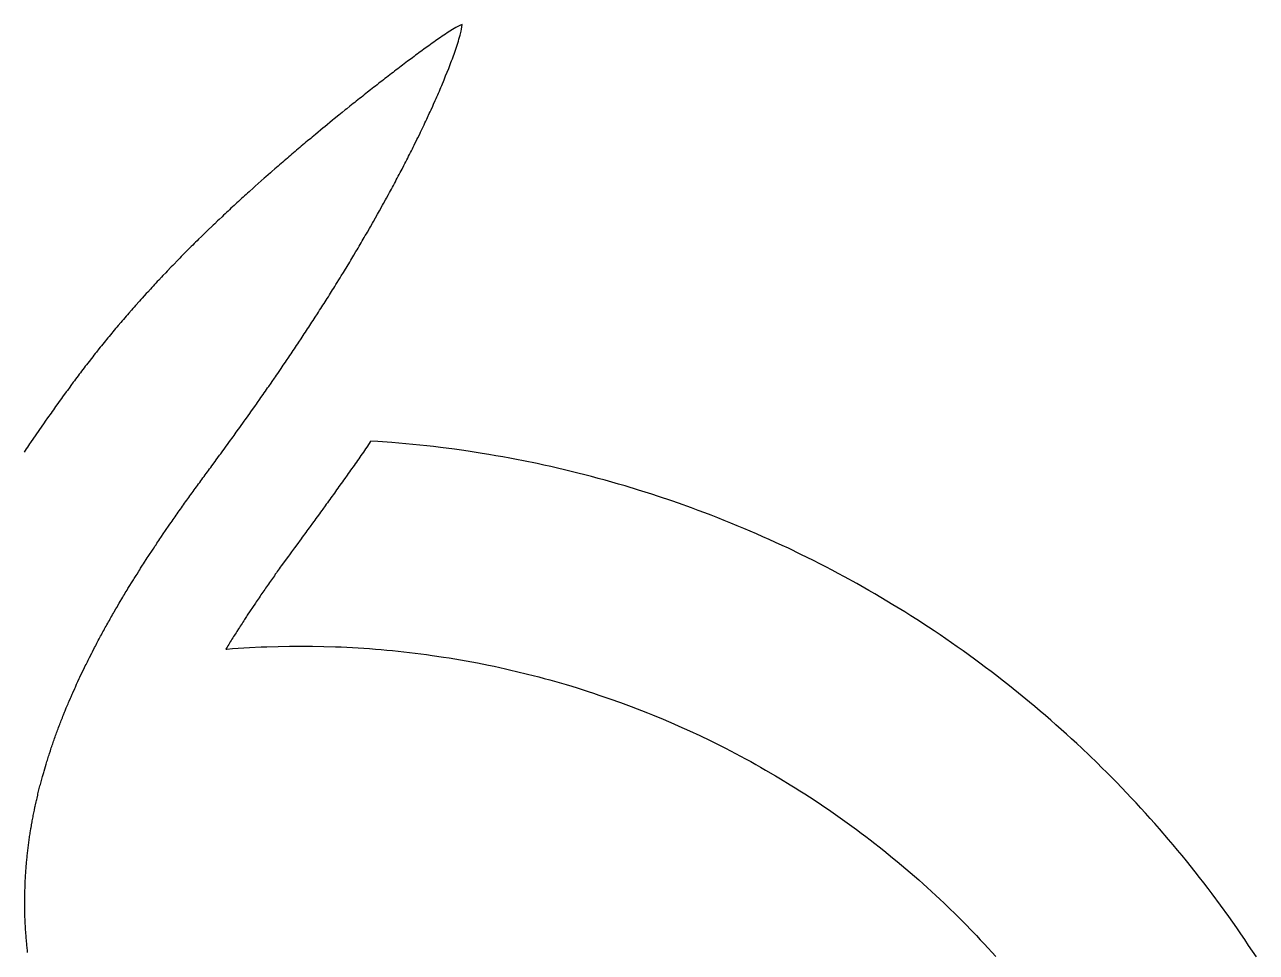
# Model space of a CAD drawing. Header units: metres. Extents: x 7.4 to 27.6, y 14.8 to 42.2.
# Drawn here: x 15.06 to 25.95, y 34.04 to 42.24 of the extents above; entities that cross this region are included whole.
import ezdxf

# ---------------------------------------------------------------- set-up
doc = ezdxf.new("R2010")
doc.units = ezdxf.units.M

msp = doc.modelspace()

# ---------------------------------------------------------------- linework, layer by layer
for p, q in [((18.7771, 42.16), (18.7617, 42.15)), ((18.792, 42.1699), (18.7771, 42.16)), ((18.8382, 42.1998), (18.792, 42.1699)), ((18.87, 42.2186), (18.8382, 42.1998)), ((18.8864, 42.2276), (18.87, 42.2186)), ((18.9038, 42.236), (18.8864, 42.2276)), ((18.9232, 42.243), (18.9038, 42.236)), ((18.9063, 42.1491), (18.9153, 42.1848)), ((18.9153, 42.1848), (18.9192, 42.2032)), ((18.9192, 42.2032), (18.9227, 42.2221)), ((18.9227, 42.2221), (18.9232, 42.243)), ((18.614, 42.0462), (18.5852, 42.0253)), ((18.6289, 42.0566), (18.614, 42.0462)), ((18.6434, 42.0675), (18.6289, 42.0566)), ((18.6583, 42.078), (18.6434, 42.0675)), ((18.6727, 42.0884), (18.6583, 42.078)), ((18.6876, 42.0988), (18.6727, 42.0884)), ((18.702, 42.1088), (18.6876, 42.0988)), ((18.7318, 42.1297), (18.702, 42.1088)), ((18.7468, 42.1396), (18.7318, 42.1297)), ((18.7617, 42.15), (18.7468, 42.1396)), ((18.874, 42.0437), (18.8795, 42.0611)), ((18.8795, 42.0611), (18.8854, 42.0785)), ((18.8854, 42.0785), (18.8909, 42.0959)), ((18.8909, 42.0959), (18.8959, 42.1138)), ((18.8959, 42.1138), (18.9013, 42.1312)), ((18.9013, 42.1312), (18.9063, 42.1491)), ((18.4843, 41.9507), (18.4555, 41.9289)), ((18.4987, 41.9612), (18.4843, 41.9507)), ((18.5131, 41.9721), (18.4987, 41.9612)), ((18.5275, 41.9825), (18.5131, 41.9721)), ((18.542, 41.9935), (18.5275, 41.9825)), ((18.5708, 42.0143), (18.542, 41.9935)), ((18.5852, 42.0253), (18.5708, 42.0143)), ((18.8313, 41.9239), (18.8377, 41.9408)), ((18.8377, 41.9408), (18.8442, 41.9582)), ((18.8442, 41.9582), (18.8561, 41.992)), ((18.8561, 41.992), (18.868, 42.0268)), ((18.868, 42.0268), (18.874, 42.0437)), ((18.3272, 41.8314), (18.3133, 41.8205)), ((18.3416, 41.8424), (18.3272, 41.8314)), ((18.3556, 41.8533), (18.3416, 41.8424)), ((18.3844, 41.8752), (18.3556, 41.8533)), ((18.3983, 41.8856), (18.3844, 41.8752)), ((18.4416, 41.9184), (18.3983, 41.8856)), ((18.4555, 41.9289), (18.4416, 41.9184)), ((18.7925, 41.8225), (18.8054, 41.8563)), ((18.8054, 41.8563), (18.8124, 41.8732)), ((18.8124, 41.8732), (18.8253, 41.907)), ((18.8253, 41.907), (18.8313, 41.9239)), ((18.1856, 41.7221), (18.1716, 41.7106)), ((18.2, 41.733), (18.1856, 41.7221)), ((18.2139, 41.7439), (18.2, 41.733)), ((18.2283, 41.7549), (18.2139, 41.7439)), ((18.2422, 41.7658), (18.2283, 41.7549)), ((18.2566, 41.7767), (18.2422, 41.7658)), ((18.2706, 41.7877), (18.2566, 41.7767)), ((18.285, 41.7986), (18.2706, 41.7877)), ((18.2989, 41.8096), (18.285, 41.7986)), ((18.3133, 41.8205), (18.2989, 41.8096)), ((18.7443, 41.7047), (18.7651, 41.7554)), ((18.7651, 41.7554), (18.7721, 41.7718)), ((18.7721, 41.7718), (18.7786, 41.7887)), ((18.7786, 41.7887), (18.7925, 41.8225)), ((18.0449, 41.6112), (18.031, 41.5998)), ((18.0588, 41.6222), (18.0449, 41.6112)), ((18.0732, 41.6331), (18.0588, 41.6222)), ((18.0871, 41.6445), (18.0732, 41.6331)), ((18.115, 41.6664), (18.0871, 41.6445)), ((18.1294, 41.6778), (18.115, 41.6664)), ((18.1433, 41.6888), (18.1294, 41.6778)), ((18.1577, 41.6997), (18.1433, 41.6888)), ((18.1716, 41.7106), (18.1577, 41.6997)), ((18.701, 41.6048), (18.7085, 41.6217)), ((18.7085, 41.6217), (18.7154, 41.6381)), ((18.7154, 41.6381), (18.7229, 41.655)), ((18.7229, 41.655), (18.7299, 41.6714)), ((18.7299, 41.6714), (18.7373, 41.6883)), ((18.7373, 41.6883), (18.7443, 41.7047)), ((17.9326, 41.5218), (17.9047, 41.4989)), ((17.9465, 41.5327), (17.9326, 41.5218)), ((17.9609, 41.5441), (17.9465, 41.5327)), ((17.9748, 41.5551), (17.9609, 41.5441)), ((17.9887, 41.5665), (17.9748, 41.5551)), ((18.0026, 41.5774), (17.9887, 41.5665)), ((18.0166, 41.5889), (18.0026, 41.5774)), ((18.031, 41.5998), (18.0166, 41.5889)), ((18.6493, 41.4889), (18.6642, 41.5218)), ((18.6642, 41.5218), (18.6717, 41.5387)), ((18.6717, 41.5387), (18.6866, 41.5715)), ((18.6866, 41.5715), (18.6941, 41.5884)), ((18.6941, 41.5884), (18.701, 41.6048)), ((17.779, 41.3975), (17.7094, 41.3403)), ((17.7929, 41.4084), (17.779, 41.3975)), ((17.8346, 41.4427), (17.7929, 41.4084)), ((17.849, 41.4541), (17.8346, 41.4427)), ((17.863, 41.4651), (17.849, 41.4541)), ((17.8908, 41.488), (17.863, 41.4651)), ((17.9047, 41.4989), (17.8908, 41.488)), ((18.6036, 41.39), (18.6111, 41.4064)), ((18.6111, 41.4064), (18.619, 41.4228)), ((18.619, 41.4228), (18.6339, 41.4556)), ((18.6339, 41.4556), (18.6419, 41.472)), ((18.6419, 41.472), (18.6493, 41.4889)), ((17.6959, 41.3289), (17.6264, 41.2717)), ((17.7094, 41.3403), (17.6959, 41.3289)), ((18.5489, 41.2747), (18.5564, 41.2911)), ((18.5564, 41.2911), (18.5882, 41.3567)), ((18.5882, 41.3567), (18.5956, 41.3731)), ((18.5956, 41.3731), (18.6036, 41.39)), ((17.516, 41.1793), (17.5021, 41.1673)), ((17.5299, 41.1907), (17.516, 41.1793)), ((17.5433, 41.2021), (17.5299, 41.1907)), ((17.5573, 41.2141), (17.5433, 41.2021)), ((17.5851, 41.2369), (17.5573, 41.2141)), ((17.5985, 41.2484), (17.5851, 41.2369)), ((17.6124, 41.2598), (17.5985, 41.2484)), ((17.6264, 41.2717), (17.6124, 41.2598)), ((18.4923, 41.1604), (18.5007, 41.1768)), ((18.5007, 41.1768), (18.5246, 41.226)), ((18.5246, 41.226), (18.533, 41.2419)), ((18.533, 41.2419), (18.5489, 41.2747)), ((17.3922, 41.0739), (17.3788, 41.0625)), ((17.4062, 41.0858), (17.3922, 41.0739)), ((17.4196, 41.0977), (17.4062, 41.0858)), ((17.4335, 41.1092), (17.4196, 41.0977)), ((17.4474, 41.1211), (17.4335, 41.1092)), ((17.4608, 41.1325), (17.4474, 41.1211)), ((17.4747, 41.144), (17.4608, 41.1325)), ((17.4887, 41.1559), (17.4747, 41.144)), ((17.5021, 41.1673), (17.4887, 41.1559)), ((18.4435, 41.063), (18.4515, 41.0794)), ((18.4515, 41.0794), (18.4599, 41.0953)), ((18.4599, 41.0953), (18.4679, 41.1117)), ((18.4679, 41.1117), (18.4763, 41.1281)), ((18.4763, 41.1281), (18.4843, 41.144)), ((18.4843, 41.144), (18.4923, 41.1604)), ((17.2695, 40.968), (17.2426, 40.9442)), ((17.2834, 40.9799), (17.2695, 40.968)), ((17.2968, 40.9919), (17.2834, 40.9799)), ((17.3102, 41.0033), (17.2968, 40.9919)), ((17.3241, 41.0152), (17.3102, 41.0033)), ((17.3376, 41.0272), (17.3241, 41.0152)), ((17.3515, 41.0391), (17.3376, 41.0272)), ((17.3649, 41.0505), (17.3515, 41.0391)), ((17.3788, 41.0625), (17.3649, 41.0505)), ((18.3764, 40.9337), (18.3933, 40.9655)), ((18.3933, 40.9655), (18.4102, 40.9983)), ((18.4102, 40.9983), (18.4182, 41.0142)), ((18.4182, 41.0142), (18.4266, 41.0306)), ((18.4266, 41.0306), (18.4351, 41.0466)), ((18.4351, 41.0466), (18.4435, 41.063)), ((17.1745, 40.8845), (17.094, 40.8129)), ((17.1884, 40.8964), (17.1745, 40.8845)), ((17.2287, 40.9322), (17.1884, 40.8964)), ((17.2426, 40.9442), (17.2287, 40.9322)), ((18.3252, 40.8368), (18.3337, 40.8532)), ((18.3337, 40.8532), (18.3421, 40.8691)), ((18.3421, 40.8691), (18.3511, 40.885)), ((18.3511, 40.885), (18.3595, 40.9014)), ((18.3595, 40.9014), (18.368, 40.9173)), ((18.368, 40.9173), (18.3764, 40.9337)), ((17.0135, 40.7404), (17, 40.7279)), ((17.0269, 40.7523), (17.0135, 40.7404)), ((17.0403, 40.7647), (17.0269, 40.7523)), ((17.0806, 40.8005), (17.0403, 40.7647)), ((17.094, 40.8129), (17.0806, 40.8005)), ((18.2556, 40.709), (18.2735, 40.7409)), ((18.2735, 40.7409), (18.282, 40.7568)), ((18.282, 40.7568), (18.2909, 40.7727)), ((18.2909, 40.7727), (18.2994, 40.7886)), ((18.2994, 40.7886), (18.3078, 40.805)), ((18.3078, 40.805), (18.3168, 40.8209)), ((18.3168, 40.8209), (18.3252, 40.8368)), ((16.9071, 40.6429), (16.8803, 40.6181)), ((16.92, 40.6549), (16.9071, 40.6429)), ((16.9334, 40.6673), (16.92, 40.6549)), ((16.9469, 40.6792), (16.9334, 40.6673)), ((16.9598, 40.6916), (16.9469, 40.6792)), ((16.9732, 40.7036), (16.9598, 40.6916)), ((16.9866, 40.716), (16.9732, 40.7036)), ((17, 40.7279), (16.9866, 40.716)), ((18.194, 40.5972), (18.2209, 40.6449)), ((18.2209, 40.6449), (18.2293, 40.6608)), ((18.2293, 40.6608), (18.2472, 40.6926)), ((18.2472, 40.6926), (18.2556, 40.709)), ((16.8012, 40.544), (16.7754, 40.5192)), ((16.8146, 40.5564), (16.8012, 40.544)), ((16.8276, 40.5689), (16.8146, 40.5564)), ((16.841, 40.5813), (16.8276, 40.5689)), ((16.8539, 40.5937), (16.841, 40.5813)), ((16.8673, 40.6057), (16.8539, 40.5937)), ((16.8803, 40.6181), (16.8673, 40.6057)), ((18.1408, 40.5023), (18.1766, 40.5659)), ((18.1766, 40.5659), (18.1851, 40.5818)), ((18.1851, 40.5818), (18.194, 40.5972)), ((16.671, 40.4197), (16.6581, 40.4068)), ((16.7227, 40.4695), (16.671, 40.4197)), ((16.7361, 40.4819), (16.7227, 40.4695)), ((16.7619, 40.5067), (16.7361, 40.4819)), ((16.7754, 40.5192), (16.7619, 40.5067)), ((18.0866, 40.4078), (18.1045, 40.4396)), ((18.1045, 40.4396), (18.1135, 40.455)), ((18.1135, 40.455), (18.1314, 40.4869)), ((18.1314, 40.4869), (18.1408, 40.5023)), ((16.5547, 40.3059), (16.5422, 40.293)), ((16.5676, 40.3188), (16.5547, 40.3059)), ((16.5805, 40.3313), (16.5676, 40.3188)), ((16.5934, 40.3442), (16.5805, 40.3313)), ((16.6193, 40.369), (16.5934, 40.3442)), ((16.6322, 40.382), (16.6193, 40.369)), ((16.6581, 40.4068), (16.6322, 40.382)), ((18.0225, 40.2985), (18.0315, 40.3139)), ((18.0315, 40.3139), (18.0409, 40.3298)), ((18.0409, 40.3298), (18.0499, 40.3452)), ((18.0499, 40.3452), (18.0593, 40.3611)), ((18.0593, 40.3611), (18.0683, 40.3765)), ((18.0683, 40.3765), (18.0772, 40.3924)), ((18.0772, 40.3924), (18.0866, 40.4078)), ((16.4786, 40.2294), (16.4403, 40.1911)), ((16.491, 40.2423), (16.4786, 40.2294)), ((16.5293, 40.2806), (16.491, 40.2423)), ((16.5422, 40.293), (16.5293, 40.2806)), ((17.9579, 40.1896), (17.9668, 40.205)), ((17.9668, 40.205), (17.9857, 40.2358)), ((17.9857, 40.2358), (17.9947, 40.2517)), ((17.9947, 40.2517), (18.0041, 40.2671)), ((18.0041, 40.2671), (18.0131, 40.2826)), ((18.0131, 40.2826), (18.0225, 40.2985)), ((16.3524, 40.1006), (16.3151, 40.0619)), ((16.3653, 40.1136), (16.3524, 40.1006)), ((16.415, 40.1652), (16.3653, 40.1136)), ((16.4279, 40.1782), (16.415, 40.1652)), ((16.4403, 40.1911), (16.4279, 40.1782)), ((17.8828, 40.0658), (17.9301, 40.1429)), ((17.9301, 40.1429), (17.939, 40.1583)), ((17.939, 40.1583), (17.9485, 40.1737)), ((17.9485, 40.1737), (17.9579, 40.1896)), ((16.241, 39.9833), (16.2286, 39.9699)), ((16.2659, 40.0092), (16.241, 39.9833)), ((16.2778, 40.0226), (16.2659, 40.0092)), ((16.3027, 40.0484), (16.2778, 40.0226)), ((16.3151, 40.0619), (16.3027, 40.0484)), ((17.8078, 39.9431), (17.8456, 40.0047)), ((17.8456, 40.0047), (17.855, 40.0196)), ((17.855, 40.0196), (17.8739, 40.0504)), ((17.8739, 40.0504), (17.8828, 40.0658)), ((16.1436, 39.8774), (16.1312, 39.8645)), ((16.1675, 39.9043), (16.1436, 39.8774)), ((16.1799, 39.9172), (16.1675, 39.9043)), ((16.1918, 39.9306), (16.1799, 39.9172)), ((16.2042, 39.9436), (16.1918, 39.9306)), ((16.2167, 39.957), (16.2042, 39.9436)), ((16.2286, 39.9699), (16.2167, 39.957)), ((17.7506, 39.8521), (17.7601, 39.867)), ((17.7601, 39.867), (17.7695, 39.8824)), ((17.7695, 39.8824), (17.779, 39.8973)), ((17.779, 39.8973), (17.7884, 39.9127)), ((17.7884, 39.9127), (17.7983, 39.9281)), ((17.7983, 39.9281), (17.8078, 39.9431)), ((16.0352, 39.7576), (16.0238, 39.7442)), ((16.071, 39.7979), (16.0352, 39.7576)), ((16.083, 39.8108), (16.071, 39.7979)), ((16.0954, 39.8243), (16.083, 39.8108)), ((16.1312, 39.8645), (16.0954, 39.8243)), ((17.6741, 39.7313), (17.693, 39.7611)), ((17.693, 39.7611), (17.7029, 39.7765)), ((17.7029, 39.7765), (17.7218, 39.8064)), ((17.7218, 39.8064), (17.7312, 39.8218)), ((17.7312, 39.8218), (17.7412, 39.8367)), ((17.7412, 39.8367), (17.7506, 39.8521)), ((15.9413, 39.6493), (15.9294, 39.6359)), ((15.9527, 39.6632), (15.9413, 39.6493)), ((15.9646, 39.6766), (15.9527, 39.6632)), ((15.9761, 39.69), (15.9646, 39.6766)), ((15.9999, 39.7169), (15.9761, 39.69)), ((16.0119, 39.7308), (15.9999, 39.7169)), ((16.0238, 39.7442), (16.0119, 39.7308)), ((17.6159, 39.6413), (17.6259, 39.6562)), ((17.6259, 39.6562), (17.6447, 39.6861)), ((17.6447, 39.6861), (17.6547, 39.701)), ((17.6547, 39.701), (17.6641, 39.7159)), ((17.6641, 39.7159), (17.6741, 39.7313)), ((15.8598, 39.5543), (15.8369, 39.5265)), ((15.8717, 39.5678), (15.8598, 39.5543)), ((15.8831, 39.5817), (15.8717, 39.5678)), ((15.906, 39.6085), (15.8831, 39.5817)), ((15.9179, 39.6224), (15.906, 39.6085)), ((15.9294, 39.6359), (15.9179, 39.6224)), ((17.5483, 39.5369), (17.5578, 39.5519)), ((17.5578, 39.5519), (17.5677, 39.5668)), ((17.5677, 39.5668), (17.5771, 39.5817)), ((17.5771, 39.5817), (17.5871, 39.5966)), ((17.5871, 39.5966), (17.5965, 39.6115)), ((17.5965, 39.6115), (17.6065, 39.6264)), ((17.6065, 39.6264), (17.6159, 39.6413)), ((15.7917, 39.4718), (15.7574, 39.4301)), ((15.8026, 39.4853), (15.7917, 39.4718)), ((15.8255, 39.5131), (15.8026, 39.4853)), ((15.8369, 39.5265), (15.8255, 39.5131)), ((17.4703, 39.4191), (17.4797, 39.4336)), ((17.4797, 39.4336), (17.4996, 39.4634)), ((17.4996, 39.4634), (17.509, 39.4778)), ((17.509, 39.4778), (17.519, 39.4927)), ((17.519, 39.4927), (17.5284, 39.5076)), ((17.5284, 39.5076), (17.5384, 39.522)), ((17.5384, 39.522), (17.5483, 39.5369)), ((15.6793, 39.3332), (15.6684, 39.3192)), ((15.6908, 39.3471), (15.6793, 39.3332)), ((15.7126, 39.3749), (15.6908, 39.3471)), ((15.7241, 39.3888), (15.7126, 39.3749)), ((15.735, 39.4027), (15.7241, 39.3888)), ((15.7464, 39.4167), (15.735, 39.4027)), ((15.7574, 39.4301), (15.7464, 39.4167)), ((17.4017, 39.3167), (17.4111, 39.3312)), ((17.4111, 39.3312), (17.4211, 39.3456)), ((17.4211, 39.3456), (17.431, 39.3605)), ((17.431, 39.3605), (17.4409, 39.3749)), ((17.4409, 39.3749), (17.4504, 39.3898)), ((17.4504, 39.3898), (17.4603, 39.4042)), ((17.4603, 39.4042), (17.4703, 39.4191)), ((15.5918, 39.2208), (15.5814, 39.2069)), ((15.6028, 39.2347), (15.5918, 39.2208)), ((15.6137, 39.2491), (15.6028, 39.2347)), ((15.6575, 39.3048), (15.6137, 39.2491)), ((15.6684, 39.3192), (15.6575, 39.3048)), ((17.3231, 39.2004), (17.3326, 39.2148)), ((17.3326, 39.2148), (17.3425, 39.2298)), ((17.3425, 39.2298), (17.3624, 39.2586)), ((17.3624, 39.2586), (17.3719, 39.273)), ((17.3719, 39.273), (17.3917, 39.3018)), ((17.3917, 39.3018), (17.4017, 39.3167)), ((15.5064, 39.1075), (15.4959, 39.0931)), ((15.5173, 39.1219), (15.5064, 39.1075)), ((15.5277, 39.1358), (15.5173, 39.1219)), ((15.5382, 39.1502), (15.5277, 39.1358)), ((15.5491, 39.1641), (15.5382, 39.1502)), ((15.5595, 39.1786), (15.5491, 39.1641)), ((15.5705, 39.1925), (15.5595, 39.1786)), ((15.5814, 39.2069), (15.5705, 39.1925)), ((17.2441, 39.0856), (17.264, 39.1144)), ((17.264, 39.1144), (17.2734, 39.1289)), ((17.2734, 39.1289), (17.2834, 39.1433)), ((17.2834, 39.1433), (17.2933, 39.1572)), ((17.2933, 39.1572), (17.3231, 39.2004)), ((15.4333, 39.0076), (15.4228, 38.9937)), ((15.4542, 39.0364), (15.4333, 39.0076)), ((15.4646, 39.0503), (15.4542, 39.0364)), ((15.4855, 39.0791), (15.4646, 39.0503)), ((15.4959, 39.0931), (15.4855, 39.0791)), ((17.175, 38.9862), (17.185, 39.0001)), ((17.185, 39.0001), (17.1949, 39.0145)), ((17.1949, 39.0145), (17.2043, 39.0289)), ((17.2043, 39.0289), (17.2143, 39.0429)), ((17.2143, 39.0429), (17.2342, 39.0717)), ((17.2342, 39.0717), (17.2441, 39.0856)), ((15.3711, 38.9221), (15.3398, 38.8788)), ((15.3811, 38.9365), (15.3711, 38.9221)), ((15.3915, 38.9504), (15.3811, 38.9365)), ((15.4228, 38.9937), (15.3915, 38.9504)), ((17.096, 38.8734), (17.1054, 38.8873)), ((17.1054, 38.8873), (17.1154, 38.9017)), ((17.1154, 38.9017), (17.1352, 38.9295)), ((17.1352, 38.9295), (17.1452, 38.9439)), ((17.1452, 38.9439), (17.1651, 38.9718)), ((17.1651, 38.9718), (17.175, 38.9862)), ((15.2688, 38.7789), (15.2583, 38.7645)), ((15.2787, 38.7928), (15.2688, 38.7789)), ((15.2891, 38.8072), (15.2787, 38.7928)), ((15.2991, 38.8217), (15.2891, 38.8072)), ((15.3095, 38.8361), (15.2991, 38.8217)), ((15.3195, 38.8505), (15.3095, 38.8361)), ((15.3299, 38.8649), (15.3195, 38.8505)), ((15.3398, 38.8788), (15.3299, 38.8649)), ((17.0164, 38.7615), (17.0463, 38.8033)), ((17.0463, 38.8033), (17.0562, 38.8177)), ((17.0562, 38.8177), (17.096, 38.8734)), ((15.228, 38.7213), (15.1087, 38.5483)), ((15.2384, 38.7357), (15.228, 38.7213)), ((15.2583, 38.7645), (15.2384, 38.7357)), ((16.9474, 38.6651), (16.9573, 38.6785)), ((16.9573, 38.6785), (16.9971, 38.7342)), ((16.9971, 38.7342), (17.0065, 38.7481)), ((17.0065, 38.7481), (17.0164, 38.7615)), ((16.8683, 38.5552), (16.8783, 38.5692)), ((16.8783, 38.5692), (16.8882, 38.5826)), ((16.8882, 38.5826), (16.8981, 38.5965)), ((16.8981, 38.5965), (16.9081, 38.6099)), ((16.9081, 38.6099), (16.9175, 38.6238)), ((16.9175, 38.6238), (16.9275, 38.6373)), ((16.9275, 38.6373), (16.9474, 38.6651)), ((18.118, 38.5592), (18.112, 38.5518)), ((18.1796, 38.5552), (18.118, 38.5592)), ((15.06, 38.4762), (15.0505, 38.4618)), ((15.0699, 38.4906), (15.06, 38.4762)), ((15.0794, 38.505), (15.0699, 38.4906)), ((15.0992, 38.5339), (15.0794, 38.505)), ((15.1087, 38.5483), (15.0992, 38.5339)), ((16.7893, 38.4469), (16.8092, 38.4737)), ((16.8092, 38.4737), (16.8191, 38.4876)), ((16.8191, 38.4876), (16.839, 38.5145)), ((16.839, 38.5145), (16.8484, 38.5284)), ((16.8484, 38.5284), (16.8683, 38.5552)), ((18.0509, 38.4623), (18.0404, 38.4474)), ((18.0608, 38.4772), (18.0509, 38.4623)), ((18.0712, 38.4921), (18.0608, 38.4772)), ((18.0812, 38.507), (18.0712, 38.4921)), ((18.1021, 38.5368), (18.0812, 38.507)), ((18.112, 38.5518), (18.1021, 38.5368)), ((18.3029, 38.5463), (18.1796, 38.5552)), ((18.4878, 38.5299), (18.3029, 38.5463)), ((18.6111, 38.517), (18.4878, 38.5299)), ((18.6722, 38.51), (18.6111, 38.517)), ((18.7338, 38.5025), (18.6722, 38.51)), ((18.8561, 38.4866), (18.7338, 38.5025)), ((18.9177, 38.4782), (18.8561, 38.4866)), ((18.9789, 38.4692), (18.9177, 38.4782)), ((19.1012, 38.4504), (18.9789, 38.4692)), ((19.1618, 38.4404), (19.1012, 38.4504)), ((16.7108, 38.3395), (16.7406, 38.3798)), ((16.7406, 38.3798), (16.75, 38.3932)), ((16.75, 38.3932), (16.7798, 38.4335)), ((16.7798, 38.4335), (16.7893, 38.4469)), ((17.9683, 38.3445), (17.9584, 38.3301)), ((17.9788, 38.3594), (17.9683, 38.3445)), ((17.9892, 38.3738), (17.9788, 38.3594)), ((17.9992, 38.3887), (17.9892, 38.3738)), ((18.0096, 38.4031), (17.9992, 38.3887)), ((18.02, 38.418), (18.0096, 38.4031)), ((18.03, 38.433), (18.02, 38.418)), ((18.0404, 38.4474), (18.03, 38.433)), ((19.2229, 38.43), (19.1618, 38.4404)), ((19.2841, 38.419), (19.2229, 38.43)), ((19.3447, 38.4081), (19.2841, 38.419)), ((19.4054, 38.3967), (19.3447, 38.4081)), ((19.466, 38.3847), (19.4054, 38.3967)), ((19.5873, 38.3599), (19.466, 38.3847)), ((19.6479, 38.3465), (19.5873, 38.3599)), ((19.7081, 38.3335), (19.6479, 38.3465)), ((16.6228, 38.2197), (16.6327, 38.2331)), ((16.6327, 38.2331), (16.6422, 38.2466)), ((16.6422, 38.2466), (16.6521, 38.2595)), ((16.6521, 38.2595), (16.662, 38.2729)), ((16.662, 38.2729), (16.6715, 38.2863)), ((16.6715, 38.2863), (16.6814, 38.2997)), ((16.6814, 38.2997), (16.6914, 38.3127)), ((16.6914, 38.3127), (16.7013, 38.3261)), ((16.7013, 38.3261), (16.7108, 38.3395)), ((17.9072, 38.2575), (17.8863, 38.2287)), ((17.9171, 38.2719), (17.9072, 38.2575)), ((17.9276, 38.2863), (17.9171, 38.2719)), ((17.9375, 38.3007), (17.9276, 38.2863)), ((17.948, 38.3156), (17.9375, 38.3007)), ((17.9584, 38.3301), (17.948, 38.3156)), ((19.7682, 38.3196), (19.7081, 38.3335)), ((19.8289, 38.3057), (19.7682, 38.3196)), ((19.889, 38.2908), (19.8289, 38.3057)), ((19.9487, 38.2764), (19.889, 38.2908)), ((20.0088, 38.261), (19.9487, 38.2764)), ((20.0685, 38.2456), (20.0088, 38.261)), ((20.1281, 38.2297), (20.0685, 38.2456)), ((16.5457, 38.1143), (16.5552, 38.1273)), ((16.5552, 38.1273), (16.5646, 38.1407)), ((16.5646, 38.1407), (16.5746, 38.1536)), ((16.5746, 38.1536), (16.584, 38.167)), ((16.584, 38.167), (16.5939, 38.1804)), ((16.5939, 38.1804), (16.6034, 38.1934)), ((16.6034, 38.1934), (16.6133, 38.2068)), ((16.6133, 38.2068), (16.6228, 38.2197)), ((17.8147, 38.1278), (17.8048, 38.1138)), ((17.8252, 38.1422), (17.8147, 38.1278)), ((17.8351, 38.1566), (17.8252, 38.1422)), ((17.856, 38.1854), (17.8351, 38.1566)), ((17.8659, 38.1998), (17.856, 38.1854)), ((17.8764, 38.2142), (17.8659, 38.1998)), ((17.8863, 38.2287), (17.8764, 38.2142)), ((20.1878, 38.2133), (20.1281, 38.2297)), ((20.3071, 38.1795), (20.1878, 38.2133)), ((20.3662, 38.1621), (20.3071, 38.1795)), ((20.4845, 38.1263), (20.3662, 38.1621)), ((20.5437, 38.1074), (20.4845, 38.1263)), ((16.4697, 38.009), (16.4791, 38.0219)), ((16.4791, 38.0219), (16.4886, 38.0353)), ((16.4886, 38.0353), (16.498, 38.0482)), ((16.498, 38.0482), (16.5074, 38.0616)), ((16.5074, 38.0616), (16.5169, 38.0746)), ((16.5169, 38.0746), (16.5263, 38.088)), ((16.5263, 38.088), (16.5363, 38.1009)), ((16.5363, 38.1009), (16.5457, 38.1143)), ((17.7332, 38.0144), (17.7233, 38.0005)), ((17.7437, 38.0283), (17.7332, 38.0144)), ((17.7536, 38.0428), (17.7437, 38.0283)), ((17.764, 38.0567), (17.7536, 38.0428)), ((17.774, 38.0711), (17.764, 38.0567)), ((17.7844, 38.085), (17.774, 38.0711)), ((17.7944, 38.0994), (17.7844, 38.085)), ((17.8048, 38.1138), (17.7944, 38.0994)), ((20.6028, 38.089), (20.5437, 38.1074)), ((20.6615, 38.0696), (20.6028, 38.089)), ((20.7788, 38.0298), (20.6615, 38.0696)), ((20.8369, 38.0099), (20.7788, 38.0298)), ((16.3956, 37.9036), (16.4046, 37.917)), ((16.4046, 37.917), (16.414, 37.9299)), ((16.414, 37.9299), (16.4234, 37.9433)), ((16.4234, 37.9433), (16.4324, 37.9563)), ((16.4324, 37.9563), (16.4418, 37.9692)), ((16.4418, 37.9692), (16.4513, 37.9826)), ((16.4513, 37.9826), (16.4607, 37.9955)), ((16.4607, 37.9955), (16.4697, 38.009)), ((17.6621, 37.916), (17.6423, 37.8882)), ((17.6726, 37.9299), (17.6621, 37.916)), ((17.6825, 37.9443), (17.6726, 37.9299)), ((17.693, 37.9583), (17.6825, 37.9443)), ((17.7128, 37.9861), (17.693, 37.9583)), ((17.7233, 38.0005), (17.7128, 37.9861)), ((20.9532, 37.9682), (20.8369, 38.0099)), ((21.0114, 37.9468), (20.9532, 37.9682)), ((21.0696, 37.925), (21.0114, 37.9468)), ((21.1272, 37.9031), (21.0696, 37.925)), ((16.3141, 37.7858), (16.323, 37.7992)), ((16.323, 37.7992), (16.3409, 37.825)), ((16.3409, 37.825), (16.3499, 37.8385)), ((16.3499, 37.8385), (16.3588, 37.8514)), ((16.3588, 37.8514), (16.3683, 37.8643)), ((16.3683, 37.8643), (16.3772, 37.8777)), ((16.3772, 37.8777), (16.3867, 37.8907)), ((16.3867, 37.8907), (16.3956, 37.9036)), ((17.5816, 37.8052), (17.5717, 37.7917)), ((17.6015, 37.833), (17.5816, 37.8052)), ((17.6119, 37.8469), (17.6015, 37.833)), ((17.6219, 37.8608), (17.6119, 37.8469)), ((17.6318, 37.8742), (17.6219, 37.8608)), ((17.6423, 37.8882), (17.6318, 37.8742)), ((21.1849, 37.8802), (21.1272, 37.9031)), ((21.242, 37.8578), (21.1849, 37.8802)), ((21.2997, 37.8345), (21.242, 37.8578)), ((21.3569, 37.8111), (21.2997, 37.8345)), ((21.414, 37.7873), (21.3569, 37.8111)), ((16.243, 37.6814), (16.252, 37.6943)), ((16.252, 37.6943), (16.2604, 37.7077)), ((16.2604, 37.7077), (16.2872, 37.7465)), ((16.2872, 37.7465), (16.2962, 37.7599)), ((16.2962, 37.7599), (16.3141, 37.7858)), ((17.5011, 37.6958), (17.4613, 37.6421)), ((17.511, 37.7097), (17.5011, 37.6958)), ((17.5215, 37.7231), (17.511, 37.7097)), ((17.5314, 37.7371), (17.5215, 37.7231)), ((17.5414, 37.7505), (17.5314, 37.7371)), ((17.5513, 37.7644), (17.5414, 37.7505)), ((17.5612, 37.7778), (17.5513, 37.7644)), ((17.5717, 37.7917), (17.5612, 37.7778)), ((21.5274, 37.7385), (21.414, 37.7873)), ((21.584, 37.7137), (21.5274, 37.7385)), ((21.6407, 37.6883), (21.584, 37.7137)), ((21.6969, 37.663), (21.6407, 37.6883)), ((16.1486, 37.5387), (16.1908, 37.6033)), ((16.1908, 37.6033), (16.1998, 37.6163)), ((16.1998, 37.6163), (16.2082, 37.6292)), ((16.2082, 37.6292), (16.2172, 37.6426)), ((16.2172, 37.6426), (16.2256, 37.6555)), ((16.2256, 37.6555), (16.2346, 37.6685)), ((16.2346, 37.6685), (16.243, 37.6814)), ((17.4151, 37.579), (17.3972, 37.5541)), ((17.4245, 37.5914), (17.4151, 37.579)), ((17.4424, 37.6163), (17.4245, 37.5914)), ((17.4613, 37.6421), (17.4424, 37.6163)), ((21.753, 37.6366), (21.6969, 37.663)), ((21.8092, 37.6108), (21.753, 37.6366)), ((21.9205, 37.5571), (21.8092, 37.6108)), ((16.0984, 37.4607), (16.1063, 37.4736)), ((16.1063, 37.4736), (16.1401, 37.5253)), ((16.1401, 37.5253), (16.1486, 37.5387)), ((17.3878, 37.5417), (17.3251, 37.4547)), ((17.3972, 37.5541), (17.3878, 37.5417)), ((21.9757, 37.5298), (21.9205, 37.5571)), ((22.0314, 37.5019), (21.9757, 37.5298)), ((22.0866, 37.4741), (22.0314, 37.5019)), ((22.1412, 37.4458), (22.0866, 37.4741)), ((16.0248, 37.3444), (16.0407, 37.3702)), ((16.0407, 37.3702), (16.0492, 37.3831)), ((16.0492, 37.3831), (16.0651, 37.409)), ((16.0651, 37.409), (16.0735, 37.4219)), ((16.0735, 37.4219), (16.0815, 37.4348)), ((16.0815, 37.4348), (16.0984, 37.4607)), ((17.264, 37.3687), (17.255, 37.3563)), ((17.2724, 37.3812), (17.264, 37.3687)), ((17.2814, 37.3931), (17.2724, 37.3812)), ((17.2898, 37.4055), (17.2814, 37.3931)), ((17.3077, 37.4304), (17.2898, 37.4055)), ((17.3162, 37.4428), (17.3077, 37.4304)), ((17.3251, 37.4547), (17.3162, 37.4428)), ((22.1964, 37.4169), (22.1412, 37.4458)), ((22.2506, 37.3881), (22.1964, 37.4169)), ((22.3053, 37.3588), (22.2506, 37.3881)), ((15.9617, 37.2415), (15.9691, 37.2544)), ((15.9691, 37.2544), (16.0168, 37.3319)), ((16.0168, 37.3319), (16.0248, 37.3444)), ((17.1869, 37.2589), (17.1785, 37.2464)), ((17.1954, 37.2708), (17.1869, 37.2589)), ((17.2038, 37.2832), (17.1954, 37.2708)), ((17.2123, 37.2952), (17.2038, 37.2832)), ((17.2207, 37.3076), (17.2123, 37.2952)), ((17.2297, 37.32), (17.2207, 37.3076)), ((17.2381, 37.3319), (17.2297, 37.32)), ((17.2466, 37.3444), (17.2381, 37.3319)), ((17.255, 37.3563), (17.2466, 37.3444)), ((22.4136, 37.2991), (22.3053, 37.3588)), ((22.521, 37.2385), (22.4136, 37.2991)), ((15.9, 37.1391), (15.9149, 37.1649)), ((15.9149, 37.1649), (15.9229, 37.1774)), ((15.9229, 37.1774), (15.9304, 37.1903)), ((15.9304, 37.1903), (15.9383, 37.2032)), ((15.9383, 37.2032), (15.9458, 37.2161)), ((15.9458, 37.2161), (15.9537, 37.2291)), ((15.9537, 37.2291), (15.9617, 37.2415)), ((17.1124, 37.15), (17.1044, 37.1381)), ((17.1208, 37.1619), (17.1124, 37.15)), ((17.1288, 37.1739), (17.1208, 37.1619)), ((17.1372, 37.1863), (17.1288, 37.1739)), ((17.1452, 37.1982), (17.1372, 37.1863)), ((17.1536, 37.2102), (17.1452, 37.1982)), ((17.1621, 37.2226), (17.1536, 37.2102)), ((17.17, 37.2345), (17.1621, 37.2226)), ((17.1785, 37.2464), (17.17, 37.2345)), ((22.5747, 37.2072), (22.521, 37.2385)), ((22.6811, 37.1445), (22.5747, 37.2072)), ((22.7342, 37.1122), (22.6811, 37.1445)), ((15.8334, 37.0243), (15.8404, 37.0372)), ((15.8404, 37.0372), (15.8478, 37.0496)), ((15.8478, 37.0496), (15.8627, 37.0755)), ((15.8627, 37.0755), (15.8702, 37.0879)), ((15.8702, 37.0879), (15.8926, 37.1267)), ((15.8926, 37.1267), (15.9, 37.1391)), ((17.096, 37.1257), (17.0244, 37.0183)), ((17.1044, 37.1381), (17.096, 37.1257)), ((22.8396, 37.0476), (22.7342, 37.1122)), ((22.8918, 37.0148), (22.8396, 37.0476)), ((15.7763, 36.9229), (15.7832, 36.9353)), ((15.7832, 36.9353), (15.7902, 36.9482)), ((15.7902, 36.9482), (15.7971, 36.9606)), ((15.7971, 36.9606), (15.8046, 36.9736)), ((15.8046, 36.9736), (15.8116, 36.986)), ((15.8116, 36.986), (15.819, 36.9989)), ((15.819, 36.9989), (15.826, 37.0118)), ((15.826, 37.0118), (15.8334, 37.0243)), ((16.9707, 36.9353), (16.9628, 36.9234)), ((16.9782, 36.9472), (16.9707, 36.9353)), ((16.9856, 36.9586), (16.9782, 36.9472)), ((16.9936, 36.9706), (16.9856, 36.9586)), ((17.001, 36.9825), (16.9936, 36.9706)), ((17.0169, 37.0064), (17.001, 36.9825)), ((17.0244, 37.0183), (17.0169, 37.0064)), ((22.944, 36.9815), (22.8918, 37.0148)), ((23.0474, 36.9139), (22.944, 36.9815)), ((15.7141, 36.809), (15.7211, 36.8215)), ((15.7211, 36.8215), (15.7275, 36.8339)), ((15.7275, 36.8339), (15.7345, 36.8468)), ((15.7345, 36.8468), (15.7415, 36.8592)), ((15.7415, 36.8592), (15.7484, 36.8722)), ((15.7484, 36.8722), (15.7549, 36.8846)), ((15.7549, 36.8846), (15.7618, 36.8975)), ((15.7618, 36.8975), (15.7688, 36.9099)), ((15.7688, 36.9099), (15.7763, 36.9229)), ((16.8962, 36.818), (16.8887, 36.806)), ((16.9031, 36.8294), (16.8962, 36.818)), ((16.9106, 36.8413), (16.9031, 36.8294)), ((16.918, 36.8528), (16.9106, 36.8413)), ((16.9255, 36.8647), (16.918, 36.8528)), ((16.9329, 36.8761), (16.9255, 36.8647)), ((16.9479, 36.9), (16.9329, 36.8761)), ((16.9553, 36.9114), (16.9479, 36.9)), ((16.9628, 36.9234), (16.9553, 36.9114)), ((23.0991, 36.8796), (23.0474, 36.9139)), ((23.1503, 36.8453), (23.0991, 36.8796)), ((23.2015, 36.8105), (23.1503, 36.8453)), ((15.655, 36.6957), (15.6744, 36.733)), ((15.6744, 36.733), (15.6808, 36.7459)), ((15.6808, 36.7459), (15.6873, 36.7583)), ((15.6873, 36.7583), (15.6942, 36.7708)), ((15.6942, 36.7708), (15.7007, 36.7837)), ((15.7007, 36.7837), (15.7072, 36.7961)), ((15.7072, 36.7961), (15.7141, 36.809)), ((16.8385, 36.725), (16.835, 36.7191)), ((16.835, 36.7191), (16.843, 36.7196)), ((16.8455, 36.7365), (16.8385, 36.725)), ((16.843, 36.7196), (16.8932, 36.7235)), ((16.8529, 36.7479), (16.8455, 36.7365)), ((16.8599, 36.7598), (16.8529, 36.7479)), ((16.8668, 36.7713), (16.8599, 36.7598)), ((16.8743, 36.7827), (16.8668, 36.7713)), ((16.8812, 36.7946), (16.8743, 36.7827)), ((16.8887, 36.806), (16.8812, 36.7946)), ((16.8932, 36.7235), (16.9946, 36.7305)), ((16.9946, 36.7305), (17.0448, 36.7335)), ((17.0448, 36.7335), (17.1462, 36.7384)), ((17.1462, 36.7384), (17.1964, 36.7404)), ((17.1964, 36.7404), (17.2978, 36.7434)), ((17.2978, 36.7434), (17.3987, 36.7454)), ((17.3987, 36.7454), (17.4494, 36.7454)), ((17.4494, 36.7454), (17.5001, 36.7459)), ((17.5001, 36.7459), (17.5508, 36.7454)), ((17.5508, 36.7454), (17.601, 36.7454)), ((17.601, 36.7454), (17.7024, 36.7434)), ((17.7024, 36.7434), (17.8033, 36.7404)), ((17.8033, 36.7404), (17.854, 36.7384)), ((17.854, 36.7384), (17.9047, 36.736)), ((17.9047, 36.736), (17.9549, 36.7335)), ((17.9549, 36.7335), (18.0056, 36.7305)), ((18.0056, 36.7305), (18.0563, 36.727)), ((18.0563, 36.727), (18.1065, 36.7235)), ((18.1065, 36.7235), (18.1572, 36.7196)), ((18.1572, 36.7196), (18.2074, 36.7156)), ((18.2074, 36.7156), (18.2576, 36.7111)), ((18.2576, 36.7111), (18.3083, 36.7061)), ((23.3029, 36.7399), (23.2015, 36.8105)), ((23.3536, 36.7041), (23.3029, 36.7399)), ((15.6043, 36.5953), (15.6107, 36.6077)), ((15.6107, 36.6077), (15.6167, 36.6201)), ((15.6167, 36.6201), (15.6232, 36.6326)), ((15.6232, 36.6326), (15.6291, 36.6455)), ((15.6291, 36.6455), (15.6485, 36.6828)), ((15.6485, 36.6828), (15.655, 36.6957)), ((18.3083, 36.7061), (18.3585, 36.7012)), ((18.3585, 36.7012), (18.4087, 36.6957)), ((18.4087, 36.6957), (18.5092, 36.6838)), ((18.5092, 36.6838), (18.6096, 36.6708)), ((18.6096, 36.6708), (18.6598, 36.6639)), ((18.6598, 36.6639), (18.7602, 36.649)), ((18.7602, 36.649), (18.8099, 36.641)), ((18.8099, 36.641), (18.8601, 36.6331)), ((18.8601, 36.6331), (18.9098, 36.6246)), ((18.9098, 36.6246), (19.0092, 36.6067)), ((19.0092, 36.6067), (19.0589, 36.5973)), ((23.454, 36.6316), (23.3536, 36.7041)), ((23.5037, 36.5948), (23.454, 36.6316)), ((15.5441, 36.4705), (15.5859, 36.5575)), ((15.5859, 36.5575), (15.5918, 36.5704)), ((15.5918, 36.5704), (15.5983, 36.5829)), ((15.5983, 36.5829), (15.6043, 36.5953)), ((19.0589, 36.5973), (19.1583, 36.5774)), ((19.1583, 36.5774), (19.208, 36.567)), ((19.208, 36.567), (19.2572, 36.5565)), ((19.2572, 36.5565), (19.3065, 36.5456)), ((19.3065, 36.5456), (19.3562, 36.5341)), ((19.3562, 36.5341), (19.4054, 36.5227)), ((19.4054, 36.5227), (19.5038, 36.4989)), ((19.5038, 36.4989), (19.5525, 36.4864)), ((23.5529, 36.558), (23.5037, 36.5948)), ((23.6026, 36.5207), (23.5529, 36.558)), ((23.6513, 36.4829), (23.6026, 36.5207)), ((15.4984, 36.3711), (15.5044, 36.3835)), ((15.5044, 36.3835), (15.5153, 36.4084)), ((15.5153, 36.4084), (15.5213, 36.4208)), ((15.5213, 36.4208), (15.5267, 36.4332)), ((15.5267, 36.4332), (15.5387, 36.4581)), ((15.5387, 36.4581), (15.5441, 36.4705)), ((19.5525, 36.4864), (19.6017, 36.4735)), ((19.6017, 36.4735), (19.6504, 36.4606)), ((19.6504, 36.4606), (19.6991, 36.4472)), ((19.6991, 36.4472), (19.8453, 36.4054)), ((19.8453, 36.4054), (19.8935, 36.3905)), ((19.8935, 36.3905), (19.9422, 36.3761)), ((23.7006, 36.4452), (23.6513, 36.4829)), ((23.7493, 36.4069), (23.7006, 36.4452)), ((23.7975, 36.3686), (23.7493, 36.4069)), ((15.4497, 36.2598), (15.4606, 36.2846)), ((15.4606, 36.2846), (15.4656, 36.297)), ((15.4656, 36.297), (15.4765, 36.3219)), ((15.4765, 36.3219), (15.482, 36.3338)), ((15.482, 36.3338), (15.4984, 36.3711)), ((19.9422, 36.3761), (20.0386, 36.3453)), ((20.0386, 36.3453), (20.0864, 36.3299)), ((20.0864, 36.3299), (20.1346, 36.3134)), ((20.1346, 36.3134), (20.23, 36.2806)), ((20.23, 36.2806), (20.3254, 36.2468)), ((23.8457, 36.3299), (23.7975, 36.3686)), ((23.9411, 36.2513), (23.8457, 36.3299)), ((15.4089, 36.1618), (15.4139, 36.1738)), ((15.4139, 36.1738), (15.4238, 36.1986)), ((15.4238, 36.1986), (15.4293, 36.2106)), ((15.4293, 36.2106), (15.4392, 36.2354)), ((15.4392, 36.2354), (15.4447, 36.2478)), ((15.4447, 36.2478), (15.4497, 36.2598)), ((20.3254, 36.2468), (20.3732, 36.2289)), ((20.3732, 36.2289), (20.4204, 36.2115)), ((20.4204, 36.2115), (20.5621, 36.1564)), ((23.9889, 36.2115), (23.9411, 36.2513)), ((24.0361, 36.1718), (23.9889, 36.2115)), ((24.0828, 36.1315), (24.0361, 36.1718)), ((15.3657, 36.0515), (15.3702, 36.0639)), ((15.3702, 36.0639), (15.3751, 36.0758)), ((15.3751, 36.0758), (15.3796, 36.0883)), ((15.3796, 36.0883), (15.3846, 36.1002)), ((15.3846, 36.1002), (15.3895, 36.1126)), ((15.3895, 36.1126), (15.394, 36.1251)), ((15.394, 36.1251), (15.399, 36.137)), ((15.399, 36.137), (15.4089, 36.1618)), ((20.5621, 36.1564), (20.6088, 36.1375)), ((20.6088, 36.1375), (20.7022, 36.0987)), ((20.7022, 36.0987), (20.749, 36.0788)), ((20.749, 36.0788), (20.7952, 36.0589)), ((20.7952, 36.0589), (20.8414, 36.0386)), ((24.1295, 36.0908), (24.0828, 36.1315)), ((24.1758, 36.05), (24.1295, 36.0908)), ((15.3249, 35.9421), (15.3294, 35.9541)), ((15.3294, 35.9541), (15.3339, 35.9665)), ((15.3339, 35.9665), (15.3383, 35.9784)), ((15.3383, 35.9784), (15.3428, 35.9908)), ((15.3428, 35.9908), (15.3473, 36.0028)), ((15.3473, 36.0028), (15.3518, 36.0152)), ((15.3518, 36.0152), (15.3562, 36.0271)), ((15.3562, 36.0271), (15.3607, 36.0396)), ((15.3607, 36.0396), (15.3657, 36.0515)), ((20.8414, 36.0386), (20.9339, 35.9968)), ((20.9339, 35.9968), (21.0253, 35.9541)), ((21.0253, 35.9541), (21.1168, 35.9103)), ((24.2682, 35.9675), (24.1758, 36.05)), ((24.3139, 35.9257), (24.2682, 35.9675)), ((15.2871, 35.8333), (15.2911, 35.8452)), ((15.2911, 35.8452), (15.2956, 35.8571)), ((15.2956, 35.8571), (15.2996, 35.8696)), ((15.2996, 35.8696), (15.3035, 35.8815)), ((15.3035, 35.8815), (15.308, 35.8934)), ((15.308, 35.8934), (15.312, 35.9059)), ((15.312, 35.9059), (15.3165, 35.9178)), ((15.3165, 35.9178), (15.3204, 35.9297)), ((15.3204, 35.9297), (15.3249, 35.9421)), ((21.1168, 35.9103), (21.2072, 35.8656)), ((21.2072, 35.8656), (21.2525, 35.8422)), ((21.2525, 35.8422), (21.2977, 35.8194)), ((24.3592, 35.884), (24.3139, 35.9257)), ((24.4044, 35.8417), (24.3592, 35.884)), ((24.5386, 35.7135), (24.4044, 35.8417)), ((15.2523, 35.7244), (15.2563, 35.7368)), ((15.2563, 35.7368), (15.2598, 35.7488)), ((15.2598, 35.7488), (15.2678, 35.7726)), ((15.2678, 35.7726), (15.2712, 35.7846)), ((15.2712, 35.7846), (15.2752, 35.797)), ((15.2752, 35.797), (15.2832, 35.8209)), ((15.2832, 35.8209), (15.2871, 35.8333)), ((21.2977, 35.8194), (21.3425, 35.796)), ((21.3425, 35.796), (21.3872, 35.7721)), ((21.3872, 35.7721), (21.4314, 35.7483)), ((21.4314, 35.7483), (21.4762, 35.7239)), ((15.2136, 35.5927), (15.224, 35.6285)), ((15.224, 35.6285), (15.2275, 35.6409)), ((15.2275, 35.6409), (15.2449, 35.7006)), ((15.2449, 35.7006), (15.2489, 35.7125)), ((15.2489, 35.7125), (15.2523, 35.7244)), ((21.4762, 35.7239), (21.5204, 35.6996)), ((21.5204, 35.6996), (21.5641, 35.6747)), ((21.5641, 35.6747), (21.6084, 35.6494)), ((21.6084, 35.6494), (21.6959, 35.5987)), ((24.5824, 35.6697), (24.5386, 35.7135)), ((24.6266, 35.6265), (24.5824, 35.6697)), ((24.6698, 35.5823), (24.6266, 35.6265)), ((15.1852, 35.4853), (15.1912, 35.5092)), ((15.1912, 35.5092), (15.1947, 35.5211)), ((15.1947, 35.5211), (15.2007, 35.545)), ((15.2007, 35.545), (15.2041, 35.5569)), ((15.2041, 35.5569), (15.2071, 35.5688)), ((15.2071, 35.5688), (15.2106, 35.5808)), ((15.2106, 35.5808), (15.2136, 35.5927)), ((21.6959, 35.5987), (21.7391, 35.5728)), ((21.7391, 35.5728), (21.8256, 35.5201)), ((21.8256, 35.5201), (21.8689, 35.4933)), ((24.7131, 35.5385), (24.6698, 35.5823)), ((24.7991, 35.4495), (24.7131, 35.5385)), ((15.1624, 35.3904), (15.1649, 35.4023)), ((15.1649, 35.4023), (15.1708, 35.4262)), ((15.1708, 35.4262), (15.1733, 35.4381)), ((15.1733, 35.4381), (15.1823, 35.4739)), ((15.1823, 35.4739), (15.1852, 35.4853)), ((21.8689, 35.4933), (21.9116, 35.4664)), ((21.9116, 35.4664), (21.9543, 35.4391)), ((21.9543, 35.4391), (21.9966, 35.4118)), ((21.9966, 35.4118), (22.0811, 35.3561)), ((24.8418, 35.4043), (24.7991, 35.4495)), ((24.8841, 35.3591), (24.8418, 35.4043)), ((15.1395, 35.284), (15.1415, 35.2959)), ((15.1415, 35.2959), (15.1465, 35.3198)), ((15.1465, 35.3198), (15.149, 35.3312)), ((15.149, 35.3312), (15.1519, 35.3432)), ((15.1519, 35.3432), (15.1569, 35.367)), ((15.1569, 35.367), (15.1599, 35.379)), ((15.1599, 35.379), (15.1624, 35.3904)), ((22.0811, 35.3561), (22.1234, 35.3278)), ((22.1234, 35.3278), (22.1651, 35.2994)), ((22.1651, 35.2994), (22.2064, 35.2706)), ((24.9258, 35.3138), (24.8841, 35.3591)), ((24.9676, 35.2681), (24.9258, 35.3138)), ((15.1171, 35.1662), (15.1211, 35.1901)), ((15.1211, 35.1901), (15.1231, 35.2015)), ((15.1231, 35.2015), (15.1256, 35.2134)), ((15.1256, 35.2134), (15.1276, 35.2254)), ((15.1276, 35.2254), (15.1301, 35.2368)), ((15.1301, 35.2368), (15.1321, 35.2487)), ((15.1321, 35.2487), (15.137, 35.2726)), ((15.137, 35.2726), (15.1395, 35.284)), ((22.2064, 35.2706), (22.2481, 35.2418)), ((22.2481, 35.2418), (22.2894, 35.2124)), ((22.2894, 35.2124), (22.3301, 35.1831)), ((22.3301, 35.1831), (22.3714, 35.1533)), ((25.0088, 35.2224), (24.9676, 35.2681)), ((25.0501, 35.1762), (25.0088, 35.2224)), ((15.1017, 35.0728), (15.1037, 35.0842)), ((15.1037, 35.0842), (15.1052, 35.0961)), ((15.1052, 35.0961), (15.1072, 35.1076)), ((15.1072, 35.1076), (15.1112, 35.1314)), ((15.1112, 35.1314), (15.1132, 35.1428)), ((15.1132, 35.1428), (15.1152, 35.1548)), ((15.1152, 35.1548), (15.1171, 35.1662)), ((22.3714, 35.1533), (22.4121, 35.123)), ((22.4121, 35.123), (22.4524, 35.0926)), ((22.4524, 35.0926), (22.4932, 35.0623)), ((25.0909, 35.1294), (25.0501, 35.1762)), ((25.1714, 35.036), (25.0909, 35.1294)), ((15.0858, 34.9555), (15.0873, 34.9674)), ((15.0873, 34.9674), (15.0888, 34.9788)), ((15.0888, 34.9788), (15.0903, 34.9907)), ((15.0903, 34.9907), (15.0918, 35.0022)), ((15.0918, 35.0022), (15.0933, 35.0141)), ((15.0933, 35.0141), (15.0948, 35.0255)), ((15.0948, 35.0255), (15.0968, 35.0375)), ((15.0968, 35.0375), (15.0983, 35.0494)), ((15.0983, 35.0494), (15.0997, 35.0608)), ((15.0997, 35.0608), (15.1017, 35.0728)), ((22.4932, 35.0623), (22.5329, 35.0315)), ((22.5329, 35.0315), (22.5732, 35.0007)), ((22.5732, 35.0007), (22.613, 34.9694)), ((22.613, 34.9694), (22.6522, 34.9376)), ((25.2116, 34.9888), (25.1714, 35.036)), ((25.2514, 34.941), (25.2116, 34.9888)), ((15.0744, 34.8506), (15.0754, 34.8625)), ((15.0754, 34.8625), (15.0769, 34.8739)), ((15.0769, 34.8739), (15.0779, 34.8854)), ((15.0779, 34.8854), (15.0789, 34.8973)), ((15.0789, 34.8973), (15.0804, 34.9087)), ((15.0804, 34.9087), (15.0819, 34.9207)), ((15.0819, 34.9207), (15.0828, 34.9321)), ((15.0828, 34.9321), (15.0843, 34.944)), ((15.0843, 34.944), (15.0858, 34.9555)), ((22.6522, 34.9376), (22.692, 34.9062)), ((22.692, 34.9062), (22.7313, 34.8739)), ((22.7313, 34.8739), (22.77, 34.8421)), ((25.2907, 34.8933), (25.2514, 34.941)), ((25.3295, 34.8456), (25.2907, 34.8933)), ((15.0659, 34.7457), (15.0664, 34.7576)), ((15.0664, 34.7576), (15.0684, 34.7805)), ((15.0684, 34.7805), (15.0694, 34.7924)), ((15.0694, 34.7924), (15.0704, 34.8038)), ((15.0704, 34.8038), (15.0714, 34.8158)), ((15.0714, 34.8158), (15.0724, 34.8272)), ((15.0724, 34.8272), (15.0734, 34.8391)), ((15.0734, 34.8391), (15.0744, 34.8506)), ((22.77, 34.8421), (22.8476, 34.7765)), ((22.8476, 34.7765), (22.8859, 34.7437)), ((25.407, 34.7492), (25.3295, 34.8456)), ((25.4453, 34.7005), (25.407, 34.7492)), ((15.059, 34.6179), (15.0615, 34.6761)), ((15.0615, 34.6761), (15.0625, 34.6875)), ((15.0625, 34.6875), (15.0635, 34.7109)), ((15.0635, 34.7109), (15.0645, 34.7223)), ((15.0645, 34.7223), (15.065, 34.7343)), ((15.065, 34.7343), (15.0659, 34.7457)), ((22.8859, 34.7437), (22.9241, 34.7104)), ((22.9241, 34.7104), (22.9619, 34.6771)), ((22.9619, 34.6771), (23.0002, 34.6438)), ((23.0002, 34.6438), (23.0375, 34.6095)), ((25.483, 34.6517), (25.4453, 34.7005)), ((25.5208, 34.6025), (25.483, 34.6517)), ((15.057, 34.5364), (15.0575, 34.5484)), ((15.057, 34.432), (15.057, 34.5364)), ((15.0575, 34.5598), (15.058, 34.5717)), ((15.0575, 34.5484), (15.0575, 34.5598)), ((15.058, 34.5831), (15.059, 34.6065)), ((15.058, 34.5717), (15.058, 34.5831)), ((15.059, 34.6065), (15.059, 34.6179)), ((23.0375, 34.6095), (23.0747, 34.5757)), ((23.0747, 34.5757), (23.112, 34.5414)), ((23.112, 34.5414), (23.1493, 34.5066)), ((25.5581, 34.5533), (25.5208, 34.6025)), ((25.6317, 34.4539), (25.5581, 34.5533)), ((15.0575, 34.4206), (15.057, 34.432)), ((15.0575, 34.3972), (15.0575, 34.4206)), ((23.1493, 34.5066), (23.1856, 34.4718)), ((23.1856, 34.4718), (23.2224, 34.437)), ((23.2224, 34.437), (23.2949, 34.3664)), ((25.7042, 34.3535), (25.6317, 34.4539)), ((15.0585, 34.3739), (15.0575, 34.3972)), ((15.0585, 34.3624), (15.0585, 34.3739)), ((15.0605, 34.3162), (15.0585, 34.3624)), ((15.061, 34.3043), (15.0605, 34.3162)), ((23.2949, 34.3664), (23.3665, 34.2948)), ((25.7395, 34.3033), (25.7042, 34.3535)), ((15.063, 34.2581), (15.061, 34.3043)), ((15.064, 34.2461), (15.063, 34.2581)), ((15.0645, 34.2347), (15.064, 34.2461)), ((15.0654, 34.2228), (15.0645, 34.2347)), ((15.0659, 34.2113), (15.0654, 34.2228)), ((15.0669, 34.1999), (15.0659, 34.2113)), ((23.3665, 34.2948), (23.4371, 34.2223)), ((23.4371, 34.2223), (23.4719, 34.186)), ((25.7753, 34.2526), (25.7395, 34.3033)), ((25.8106, 34.2014), (25.7753, 34.2526)), ((15.0679, 34.188), (15.0669, 34.1999)), ((15.0689, 34.1765), (15.0679, 34.188)), ((15.0694, 34.1646), (15.0689, 34.1765)), ((15.0714, 34.1417), (15.0694, 34.1646)), ((15.0724, 34.1298), (15.0714, 34.1417)), ((15.0739, 34.1184), (15.0724, 34.1298)), ((15.0749, 34.1065), (15.0739, 34.1184)), ((15.0759, 34.095), (15.0749, 34.1065)), ((15.0769, 34.0831), (15.0759, 34.095)), ((23.4719, 34.186), (23.5067, 34.1492)), ((23.5067, 34.1492), (23.5415, 34.1119)), ((23.5415, 34.1119), (23.5758, 34.0751)), ((25.8454, 34.1507), (25.8106, 34.2014)), ((25.8797, 34.099), (25.8454, 34.1507)), ((25.914, 34.0478), (25.8797, 34.099)), ((15.0784, 34.0717), (15.0769, 34.0831)), ((15.0794, 34.0597), (15.0784, 34.0717)), ((15.0809, 34.0483), (15.0794, 34.0597)), ((15.0823, 34.0364), (15.0809, 34.0483)), ((23.5758, 34.0751), (23.6096, 34.0374)), ((23.6096, 34.0374), (23.6434, 34.0001)), ((25.9478, 33.9961), (25.914, 34.0478))]:
    msp.add_line(p, q)

doc.saveas('drawing.dxf')
